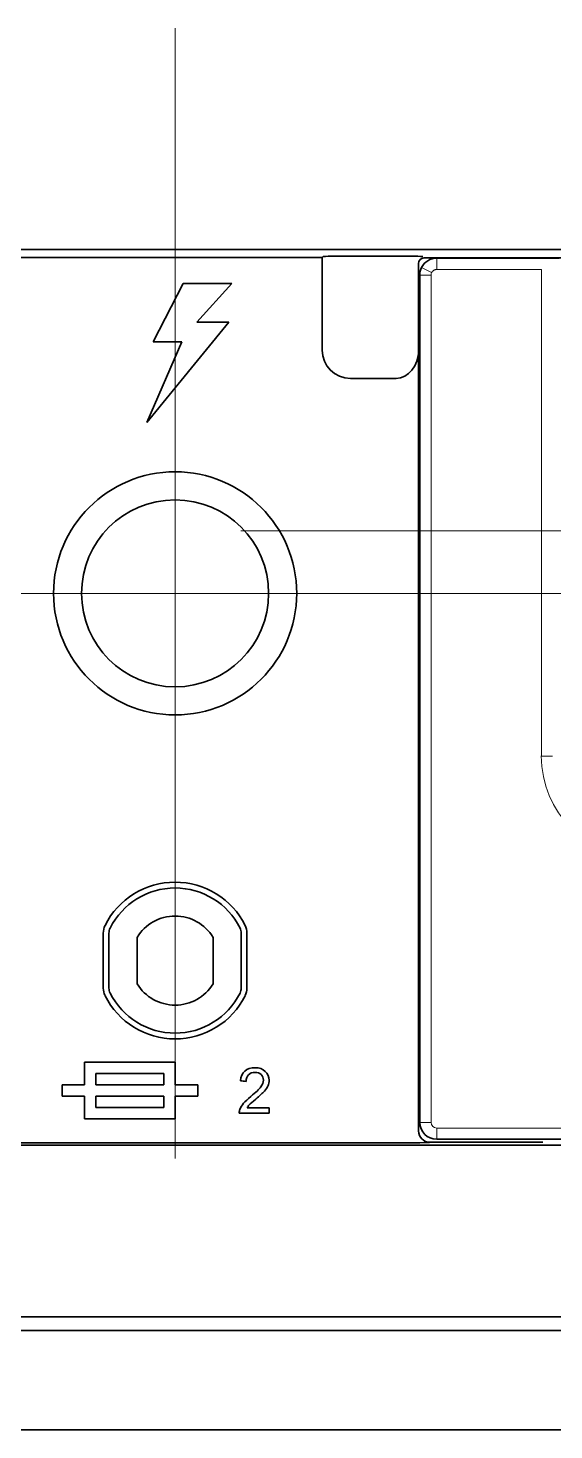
# Model space of a CAD drawing. Extents: x -760 to 4209, y 5795 to 10697.
# Drawn here: x -670 to -623.5, y 7999.4 to 8123.4 of the extents above; entities that cross this region are included whole.
import ezdxf

# ---------------------------------------------------------------- set-up
doc = ezdxf.new("R2010")
doc.units = 0
doc.header["$LTSCALE"] = 5
doc.layers.get('0').update_dxf_attribs({"linetype": 'CONTINUOUS', "lineweight": 0})
doc.layers.add('1', color=7, linetype='CONTINUOUS', true_color=0xffffff)
doc.layers.add('ORTHO$15', color=7, linetype='CONTINUOUS', true_color=0xffffff)

msp = doc.modelspace()

# ---------------------------------------------------------------- linework, layer by layer
at = {"color": 1}
for p, q in [((-656.96, 8123.4), (-656.96, 8023.4)), ((-706.96, 8073.4), (-606.96, 8073.4))]:
    msp.add_line(p, q, dxfattribs=at)
at = {"color": 3}
msp.add_line((-651.14, 8078.93), (-551.14, 8078.93), dxfattribs=at)
at = {"layer": '1', "color": 7, "linetype": 'Continuous', "lineweight": 13}
for p, q in [((-635.17, 8102.22), (-634.28, 8101.77)), ((-633.83, 8103.05), (-633.83, 8103.05)), ((-633.83, 8103.05), (-633.83, 8102.05)), ((-633.83, 8103.05), (-633.83, 8102.05)), ((-635.33, 8101.55), (-634.33, 8101.55)), ((-634.33, 8101.55), (-634.33, 8026.61)), ((-624.58, 8102.05), (-633.83, 8102.05)), ((-624.58, 8059.01), (-624.58, 8102.05)), ((-624.58, 8059.01), (-623.58, 8059.01)), ((-635.33, 8026.61), (-634.33, 8026.61)), ((-633.83, 8026.11), (-537.36, 8026.11)), ((-633.83, 8025.11), (-633.83, 8026.11))]:
    msp.add_line(p, q, dxfattribs=at)
at = {"layer": '1', "color": 7, "linetype": 'Continuous', "lineweight": 35}
for p, q in [((-634.87, 8102.62), (-634.89, 8102.61)), ((-623.67, 8103.05), (-633.83, 8103.05)), ((-633.83, 8103.05), (-624.58, 8103.05)), ((-624.58, 8103.05), (-624.32, 8103.05)), ((-635.33, 8026.61), (-635.33, 8101.55)), ((-537.36, 8025.11), (-633.83, 8025.11))]:
    msp.add_line(p, q, dxfattribs=at)
for centre, major_axis, ratio, start_param, end_param in [((-633.83, 8101.55), (1.06, 1.06), 0.999899, 1.892273, 2.356042), ((-633.83, 8101.55), (0, 1.5), 0.999695, 0.000305, 1.107027), ((-624.58, 8103.08), (2, 0), 0.017455, 4.844593, 5.612674), ((-633.83, 8026.61), (-1.06, 1.06), 0.999899, 0.78555, 2.356042)]:
    msp.add_ellipse(centre, major_axis=major_axis, ratio=ratio, start_param=start_param, end_param=end_param, dxfattribs=at)
at = {"layer": '1', "color": 7, "linetype": 'Continuous', "lineweight": 13}
for centre, major_axis, start_param, end_param in [((-633.83, 8101.55), (-0.354, 0.354), 0.321476, 0.785246), ((-615.58, 8059.02), (-6.37, -6.37), 5.497939, 7.068431), ((-633.83, 8026.61), (-0.354, -0.354), 5.497939, 7.068431)]:
    msp.add_ellipse(centre, major_axis=major_axis, ratio=0.999695, start_param=start_param, end_param=end_param, dxfattribs=at)
at = {"layer": '1', "color": 7, "linetype": 'Continuous', "lineweight": 35}
msp.add_rational_spline([(-633.83, 8103.05), (-633.83, 8103.05), (-633.83, 8103.05)], [0.50000001161, 0.49999998839, 0.50000001161], degree=2, dxfattribs=at)
at = {"layer": '1', "color": 7, "linetype": 'Continuous', "lineweight": 13}
msp.add_open_spline([(-633.83, 8102.05), (-633.84, 8102.05), (-633.85, 8102.05), (-633.88, 8102.05), (-633.89, 8102.04), (-633.92, 8102.04), (-633.97, 8102.03), (-634.01, 8102.01), (-634.04, 8102), (-634.05, 8101.99), (-634.07, 8101.98), (-634.08, 8101.98), (-634.11, 8101.96), (-634.13, 8101.95), (-634.17, 8101.92), (-634.18, 8101.9), (-634.23, 8101.85), (-634.26, 8101.81), (-634.28, 8101.77)], degree=3, knots=[0, 0, 0, 0, 0.0625, 0.0625, 0.125, 0.125, 0.25, 0.375, 0.375, 0.4375, 0.4375, 0.5, 0.5, 0.625, 0.625, 0.75, 0.75, 1, 1, 1, 1], dxfattribs=at)
msp.add_open_spline([(-633.83, 8102.05), (-633.83, 8102.05), (-633.83, 8102.05), (-633.83, 8102.05)], degree=3, dxfattribs=at)
at = {"layer": 'ORTHO$15', "color": 7, "linetype": 'Continuous', "lineweight": 35, "extrusion": (0, 1, 0)}
for p, q in [((99.89, 8103.8), (-701.82, 8103.8)), ((-705.22, 8103.1), (-643.95, 8103.1)), ((-643.95, 8103.1), (-643.86, 8103.19)), ((-641.36, 8103.23), (-637.57, 8103.23)), ((-634.95, 8103.07), (-609.89, 8103.07)), ((-643.96, 8094.91), (-643.96, 8102.1)), ((-635.43, 8093.39), (-635.43, 8102.01)), ((-656.26, 8100.81), (-658.91, 8095.64)), ((-651.96, 8100.81), (-656.26, 8100.81)), ((-655.04, 8097.4), (-651.96, 8100.81)), ((-659.45, 8088.51), (-652.2, 8097.4)), ((-652.2, 8097.4), (-655.04, 8097.4)), ((-656.36, 8095.64), (-659.45, 8088.51)), ((-658.91, 8095.64), (-656.36, 8095.64)), ((-635.43, 8094.87), (-635.43, 8025.85)), ((-637.47, 8092.41), (-641.46, 8092.41)), ((-663.31, 8038.49), (-663.31, 8043.35)), ((-662.81, 8043.35), (-662.81, 8038.49)), ((-660.33, 8042.97), (-660.33, 8038.88)), ((-653.6, 8038.88), (-653.6, 8042.97)), ((-651.11, 8038.49), (-651.11, 8043.35)), ((-650.61, 8043.35), (-650.61, 8038.49)), ((-635.43, 8025.85), (-635.43, 8034.51)), ((-656.96, 8031.92), (-664.96, 8031.92)), ((-664.96, 8031.92), (-664.96, 8029.92)), ((-656.96, 8029.92), (-656.96, 8031.92)), ((-663.96, 8030.92), (-663.96, 8029.92)), ((-657.96, 8030.92), (-663.96, 8030.92)), ((-657.96, 8029.92), (-657.96, 8030.92)), ((-664.96, 8029.92), (-666.96, 8029.92)), ((-666.96, 8028.92), (-666.96, 8029.92)), ((-657.96, 8029.92), (-663.96, 8029.92)), ((-654.96, 8029.92), (-656.96, 8029.92)), ((-654.96, 8028.92), (-654.96, 8029.92)), ((-664.96, 8028.92), (-666.96, 8028.92)), ((-664.96, 8028.92), (-664.96, 8026.92)), ((-657.96, 8028.92), (-663.96, 8028.92)), ((-663.96, 8028.92), (-663.96, 8027.92)), ((-663.96, 8027.92), (-657.96, 8027.92)), ((-657.96, 8027.92), (-657.96, 8028.92)), ((-656.96, 8026.92), (-656.96, 8028.92)), ((-654.96, 8028.92), (-656.96, 8028.92)), ((-664.96, 8026.92), (-656.96, 8026.92)), ((-635.43, 8025.85), (-635.43, 8025.85)), ((-711.76, 8024.6), (-535.46, 8024.6)), ((-637.43, 8024.8), (-705.22, 8024.8)), ((-625.46, 8024.85), (-634.43, 8024.85)), ((-634.43, 8024.85), (-634.43, 8024.85)), ((-12.56, 8009.4), (-756.46, 8009.4)), ((-691.81, 8008.2), (-8.08, 8008.2)), ((34.89, 7999.4), (-691.81, 7999.4))]:
    msp.add_line(p, q, dxfattribs=at)
at = {"layer": 'ORTHO$15', "color": 7, "linetype": 'Continuous', "lineweight": 35}
for radius in [10.75, 8.27]:
    msp.add_circle((-656.96, 8073.4), radius, dxfattribs=at)
at = {"layer": 'ORTHO$15', "color": 7, "linetype": 'Continuous', "lineweight": 35, "extrusion": (0, 0, -1)}
for centre, radius, start, end in [((656.96, 8040.92), 6.93, 26.6186, 153.3814), ((661.81, 8043.35), 1.5, 0, 26.6186), ((652.11, 8043.35), 1.5, 153.3814, 180), ((661.81, 8038.49), 1.5, 333.3814, 0), ((656.96, 8040.92), 6.93, 206.6186, 333.3814), ((652.11, 8038.49), 1.5, 180, 206.6186)]:
    msp.add_arc(centre, radius, start, end, dxfattribs=at)
at = {"layer": 'ORTHO$15', "color": 7, "linetype": 'Continuous', "lineweight": 35}
for centre, radius, start, end in [((-656.96, 8040.92), 6.42, 26.6186, 153.3814), ((-656.96, 8040.92), 3.94, 31.4052, 148.5948), ((-661.81, 8043.35), 1, 153.3814, 180), ((-660.31, 8042.97), 0.0157, 148.5948, 180), ((-653.61, 8042.97), 0.0157, 0, 31.4052), ((-652.11, 8043.35), 1, 0, 26.6186), ((-661.81, 8038.49), 1, 180, 206.6186), ((-656.96, 8040.92), 6.42, 206.6186, 333.3814), ((-660.31, 8038.88), 0.0157, 180, 211.4052), ((-656.96, 8040.92), 3.94, 211.4052, 328.5948), ((-653.61, 8038.88), 0.0157, 328.5948, 0), ((-652.11, 8038.49), 1, 333.3814, 0)]:
    msp.add_arc(centre, radius, start, end, dxfattribs=at)
at = {"layer": 'ORTHO$15', "color": 7, "linetype": 'Continuous', "lineweight": 35, "extrusion": (0, 0, -1)}
for centre, major_axis, ratio, start_param, end_param in [((-643.95, 8102.1), (0, 1), 0.008728, 4.712389, 6.265732), ((-641.36, 8103.19), (-2.5, 0), 0.017455, 0.017453, 1.570796), ((-637.57, 8103.19), (-2.5, 0), 0.017455, 1.570796, 3.124139), ((-635.45, 8099.07), (0, 3.5), 0.017455, 0.017453, 0.196548), ((-635.44, 8102.01), (0, 0.5), 0.017455, 0.196548, 1.570796), ((-641.46, 8094.91), (-1.77, -1.77), 0.999695, 5.497939, 7.068431), ((-637.43, 8094.87), (0.1, 2.46), 0.813474, 1.536602, 3.089945), ((-637.47, 8094.91), (-1.77, 1.77), 0.999695, 3.90969, 3.926839), ((-635.41, 8034.51), (0, 1), 0.017455, 4.712389, 6.265732), ((-634.43, 8025.85), (0.707, 0.707), 1, 2.356347, 3.926839), ((-637.43, 8024.85), (-3, 0), 0.017455, 3.159046, 4.712389), ((-625.46, 8024.87), (-1, 0), 0.017455, 3.159046, 4.712389)]:
    msp.add_ellipse(centre, major_axis=major_axis, ratio=ratio, start_param=start_param, end_param=end_param, dxfattribs=at)
at = {"layer": 'ORTHO$15', "color": 7, "linetype": 'Continuous', "lineweight": 35}
for centre, major_axis in [((-634.95, 8102.57), (-0.354, -0.354)), ((-634.43, 8025.85), (0.707, -0.707))]:
    msp.add_ellipse(centre, major_axis=major_axis, ratio=0.999695, start_param=3.927143, end_param=5.497635, dxfattribs=at)
for points in [[(-650.8, 8031.14), (-651.03, 8030.95), (-651.16, 8030.66), (-651.19, 8030.28)], [(-651.19, 8030.28), (-651.02, 8030.27), (-650.86, 8030.25), (-650.69, 8030.23)], [(-650.69, 8030.23), (-650.69, 8030.48), (-650.61, 8030.68), (-650.47, 8030.82)], [(-649.83, 8028.67), (-649.48, 8028.96), (-649.22, 8029.2), (-649.07, 8029.37)], [(-651.23, 8027.76), (-651.27, 8027.66), (-651.29, 8027.54), (-651.29, 8027.42)], [(-650.6, 8027.9), (-650.55, 8027.98), (-650.48, 8028.07), (-650.4, 8028.16)], [(-648.64, 8027.9), (-649.3, 8027.9), (-649.95, 8027.9), (-650.6, 8027.9)], [(-650.4, 8028.16), (-650.31, 8028.25), (-650.12, 8028.42), (-649.83, 8028.67)], [(-648.64, 8027.42), (-648.64, 8027.58), (-648.64, 8027.74), (-648.64, 8027.9)], [(-651.29, 8027.42), (-650.4, 8027.42), (-649.52, 8027.42), (-648.64, 8027.42)]]:
    msp.add_open_spline(points, degree=3, dxfattribs=at)
for points, knots in [([(-649.07, 8029.37), (-648.92, 8029.54), (-648.81, 8029.7), (-648.68, 8030.01), (-648.65, 8030.17), (-648.65, 8030.64), (-648.76, 8030.91), (-649.21, 8031.33), (-649.51, 8031.44), (-650.27, 8031.44), (-650.58, 8031.34), (-650.8, 8031.14)], [0, 0, 0, 0, 0.127463, 0.127463, 0.254927, 0.254927, 0.504171, 0.504171, 0.753415, 0.753415, 1, 1, 1, 1]), ([(-650.47, 8030.82), (-650.33, 8030.96), (-650.14, 8031.03), (-649.68, 8031.03), (-649.5, 8030.97), (-649.36, 8030.83)], [0, 0, 0, 0, 0.515556, 0.515556, 1, 1, 1, 1]), ([(-649.36, 8030.83), (-649.22, 8030.7), (-649.15, 8030.54), (-649.15, 8030.15), (-649.23, 8029.96), (-649.38, 8029.75)], [0, 0, 0, 0, 0.513441, 0.513441, 1, 1, 1, 1]), ([(-649.38, 8029.75), (-649.53, 8029.54), (-649.83, 8029.26), (-650.54, 8028.67), (-650.76, 8028.47), (-651.05, 8028.12), (-651.16, 8027.94), (-651.23, 8027.76)], [0, 0, 0, 0, 0.437773, 0.437773, 0.718887, 0.718887, 1, 1, 1, 1])]:
    msp.add_open_spline(points, degree=3, knots=knots, dxfattribs=at)

doc.saveas('drawing.dxf')
